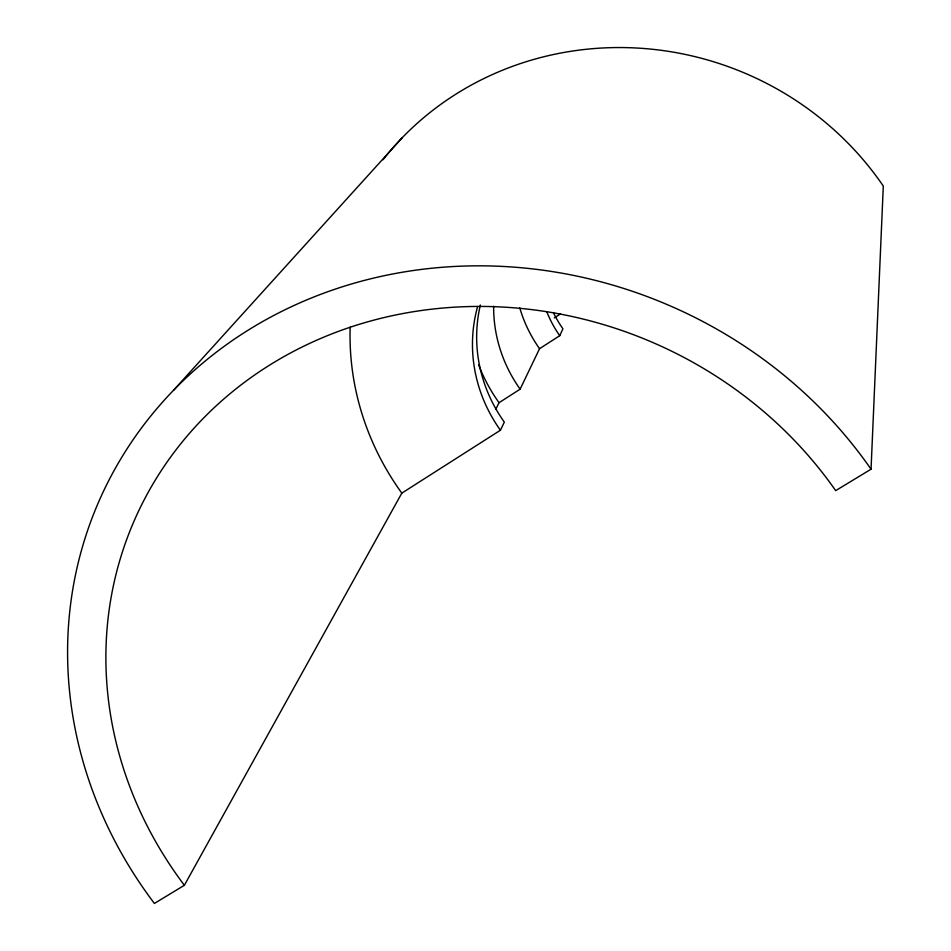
<?xml version="1.0" encoding="UTF-8"?>
<svg xmlns="http://www.w3.org/2000/svg" width="951" height="951" viewBox="0 0 951 951"><rect width="100%" height="100%" fill="white"/><g stroke="black" fill="none" stroke-linecap="round" stroke-linejoin="round"><path stroke-width="1.43" d="M871.045 469.2A445.448 407.064 23 0 0 252.455 327.524A445.448 407.064 23 0 0 154.395 903.45L184.375 885.274A404.876 369.903 23 0 1 273.864 362.497A404.876 369.903 23 0 1 835.679 490.633L871.045 469.2L883.301 186.051A308.017 293.443 20.9 0 0 382.991 159.756M495.828 409.132L499.025 402.713L520.126 389.173L539.55 348.696L559.747 335.679L562.933 328.784A112.694 108.355 19.9 0 1 553.387 312.558M184.375 885.274L401.821 493.129L500.428 430.232L504.327 422.113A152.457 145.313 20.9 0 1 480.362 305.033M173.534 390.279L402.142 137.8M554.338 317.884L560.424 313.937M520.126 389.173A146.43 140.07 20.6 0 1 493.652 306.246M539.55 348.696A139.024 133.568 20 0 1 519.781 307.922M499.025 402.713A173.058 165.545 20.5 0 1 478.579 364.744M500.428 430.232A153.943 146.597 21 0 1 477.616 306.543M401.821 493.129A279.986 266.708 20.9 0 1 350.17 327.18M559.747 335.679A113.74 109.282 20 0 1 546.873 311.869"/></g></svg>
